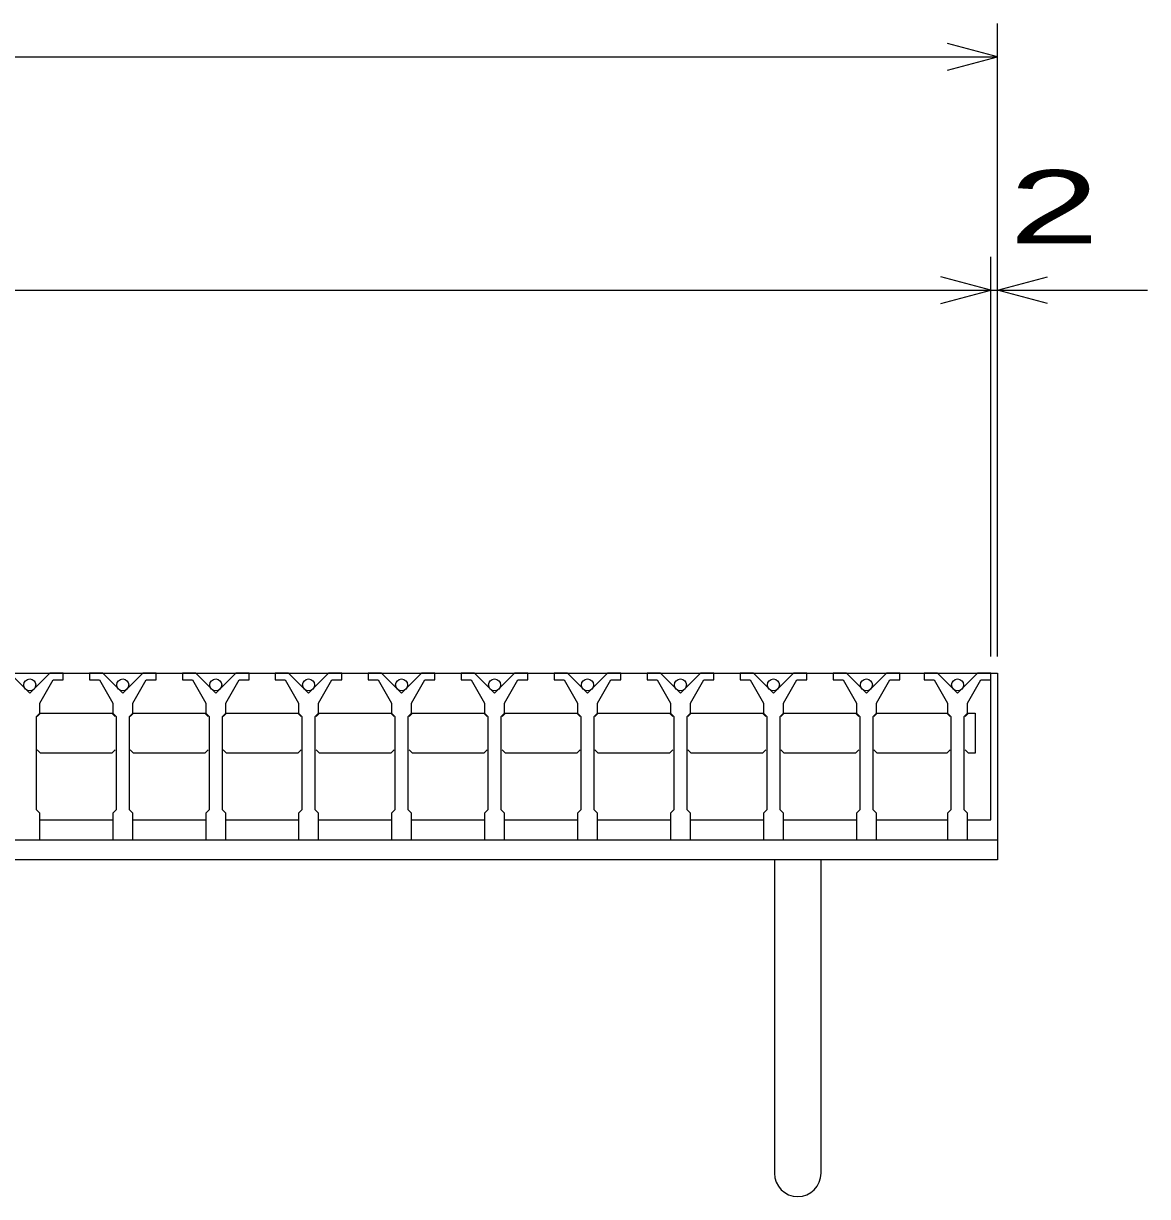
# Model space of a CAD drawing. Units: millimetres, scale not verified. Extents: x -1820 to 1724, y -1285 to 1059.
# Drawn here: x -720.4 to -383, y -694 to -342 of the extents above; entities that cross this region are included whole.
import ezdxf
from ezdxf.enums import TextEntityAlignment as Align

# ---------------------------------------------------------------- set-up
doc = ezdxf.new("R2010")
doc.units = ezdxf.units.MM
doc.header["$LTSCALE"] = 10
for name, color, linetype, lineweight in [('16', 3, 'Continuous', 25), ('17', 3, 'Continuous', 25), ('19', 6, 'Continuous', 25), ('22', 2, 'Continuous', 25)]:
    doc.layers.add(name, color=color, linetype=linetype, lineweight=lineweight)
doc.styles.add('ベクトル', font='')
doc.styles.get('ベクトル').set_extended_font_data('ベクトル')

msp = doc.modelspace()

# ---------------------------------------------------------------- linework, layer by layer
at = {"layer": '16'}
for p, q in [((-1426, -537), (-430, -537)), ((-718.5, -543), (-724.5, -537)), ((-712.5, -537), (-718.5, -543)), ((-708.5, -537), (-712.5, -537)), ((-708.5, -539), (-708.5, -537)), ((-700.6, -537), (-700.6, -539)), ((-696.6, -537), (-700.6, -537)), ((-690.6, -543), (-696.6, -537)), ((-684.6, -537), (-690.6, -543)), ((-680.6, -537), (-684.6, -537)), ((-680.6, -539), (-680.6, -537)), ((-672.7, -537), (-672.7, -539)), ((-668.7, -537), (-672.7, -537)), ((-662.7, -543), (-668.7, -537)), ((-656.7, -537), (-662.7, -543)), ((-652.7, -537), (-656.7, -537)), ((-652.7, -539), (-652.7, -537)), ((-644.8, -537), (-644.8, -539)), ((-640.8, -537), (-644.8, -537)), ((-634.8, -543), (-640.8, -537)), ((-628.8, -537), (-634.8, -543)), ((-624.8, -537), (-628.8, -537)), ((-624.8, -539), (-624.8, -537)), ((-616.9, -537), (-616.9, -539)), ((-612.9, -537), (-616.9, -537)), ((-606.9, -543), (-612.9, -537)), ((-600.9, -537), (-606.9, -543)), ((-596.9, -537), (-600.9, -537)), ((-596.9, -539), (-596.9, -537)), ((-589, -537), (-589, -539)), ((-585, -537), (-589, -537)), ((-579, -543), (-585, -537)), ((-573, -537), (-579, -543)), ((-569, -537), (-573, -537)), ((-569, -539), (-569, -537)), ((-561.1, -537), (-561.1, -539)), ((-557.1, -537), (-561.1, -537)), ((-551.1, -543), (-557.1, -537)), ((-545.1, -537), (-551.1, -543)), ((-541.1, -537), (-545.1, -537)), ((-541.1, -539), (-541.1, -537)), ((-533.2, -537), (-533.2, -539)), ((-529.2, -537), (-533.2, -537)), ((-523.2, -543), (-529.2, -537)), ((-517.2, -537), (-523.2, -543)), ((-513.2, -537), (-517.2, -537)), ((-513.2, -539), (-513.2, -537)), ((-505.3, -537), (-505.3, -539)), ((-501.3, -537), (-505.3, -537)), ((-495.3, -543), (-501.3, -537)), ((-489.3, -537), (-495.3, -543)), ((-485.3, -537), (-489.3, -537)), ((-485.3, -539), (-485.3, -537)), ((-477.4, -537), (-477.4, -539)), ((-473.4, -537), (-477.4, -537)), ((-467.4, -543), (-473.4, -537)), ((-461.4, -537), (-467.4, -543)), ((-457.4, -537), (-461.4, -537)), ((-457.4, -539), (-457.4, -537)), ((-450, -537), (-450, -539)), ((-446, -537), (-450, -537)), ((-440, -543), (-446, -537)), ((-434, -537), (-440, -543)), ((-430, -537), (-434, -537)), ((-430, -539), (-430, -537)), ((-430, -581), (-430, -537)), ((-715.5, -546), (-711.5, -539)), ((-711.5, -539), (-708.5, -539)), ((-700.6, -539), (-697.6, -539)), ((-697.6, -539), (-693.6, -546)), ((-687.6, -546), (-683.6, -539)), ((-683.6, -539), (-680.6, -539)), ((-672.7, -539), (-669.7, -539)), ((-669.7, -539), (-665.7, -546)), ((-659.7, -546), (-655.7, -539)), ((-655.7, -539), (-652.7, -539)), ((-644.8, -539), (-641.8, -539)), ((-641.8, -539), (-637.8, -546)), ((-631.8, -546), (-627.8, -539)), ((-627.8, -539), (-624.8, -539)), ((-616.9, -539), (-613.9, -539)), ((-613.9, -539), (-609.9, -546)), ((-603.9, -546), (-599.9, -539)), ((-599.9, -539), (-596.9, -539)), ((-589, -539), (-586, -539)), ((-586, -539), (-582, -546)), ((-576, -546), (-572, -539)), ((-572, -539), (-569, -539)), ((-561.1, -539), (-558.1, -539)), ((-558.1, -539), (-554.1, -546)), ((-548.1, -546), (-544.1, -539)), ((-544.1, -539), (-541.1, -539)), ((-533.2, -539), (-530.2, -539)), ((-530.2, -539), (-526.2, -546)), ((-520.2, -546), (-516.2, -539)), ((-516.2, -539), (-513.2, -539)), ((-505.3, -539), (-502.3, -539)), ((-502.3, -539), (-498.3, -546)), ((-492.3, -546), (-488.3, -539)), ((-488.3, -539), (-485.3, -539)), ((-477.4, -539), (-474.4, -539)), ((-474.4, -539), (-470.4, -546)), ((-464.4, -546), (-460.4, -539)), ((-460.4, -539), (-457.4, -539)), ((-450, -539), (-447, -539)), ((-447, -539), (-443, -546)), ((-437, -546), (-433, -539)), ((-433, -539), (-430, -539)), ((-716.5, -550), (-715.5, -549)), ((-716.25, -550), (-715.25, -549)), ((-715.5, -549), (-715.5, -546)), ((-715.25, -549), (-693.85, -549)), ((-693.85, -549), (-692.85, -550)), ((-693.6, -546), (-693.6, -549)), ((-693.6, -549), (-692.6, -550)), ((-688.6, -550), (-687.6, -549)), ((-688.35, -550), (-687.35, -549)), ((-687.6, -549), (-687.6, -546)), ((-687.35, -549), (-665.95, -549)), ((-665.95, -549), (-664.95, -550)), ((-665.7, -546), (-665.7, -549)), ((-665.7, -549), (-664.7, -550)), ((-660.7, -550), (-659.7, -549)), ((-660.45, -550), (-659.45, -549)), ((-659.7, -549), (-659.7, -546)), ((-659.45, -549), (-638.05, -549)), ((-638.05, -549), (-637.05, -550)), ((-637.8, -546), (-637.8, -549)), ((-637.8, -549), (-636.8, -550)), ((-632.8, -550), (-631.8, -549)), ((-632.55, -550), (-631.55, -549)), ((-631.8, -549), (-631.8, -546)), ((-631.55, -549), (-610.15, -549)), ((-610.15, -549), (-609.15, -550)), ((-609.9, -546), (-609.9, -549)), ((-609.9, -549), (-608.9, -550)), ((-604.9, -550), (-603.9, -549)), ((-604.65, -550), (-603.65, -549)), ((-603.9, -549), (-603.9, -546)), ((-603.65, -549), (-582.25, -549)), ((-582.25, -549), (-581.25, -550)), ((-582, -546), (-582, -549)), ((-582, -549), (-581, -550)), ((-577, -550), (-576, -549)), ((-576.75, -550), (-575.75, -549)), ((-576, -549), (-576, -546)), ((-575.75, -549), (-554.35, -549)), ((-554.35, -549), (-553.35, -550)), ((-554.1, -546), (-554.1, -549)), ((-554.1, -549), (-553.1, -550)), ((-549.1, -550), (-548.1, -549)), ((-548.85, -550), (-547.85, -549)), ((-548.1, -549), (-548.1, -546)), ((-547.85, -549), (-526.45, -549)), ((-526.45, -549), (-525.45, -550)), ((-526.2, -546), (-526.2, -549)), ((-526.2, -549), (-525.2, -550)), ((-521.2, -550), (-520.2, -549)), ((-520.95, -550), (-519.95, -549)), ((-520.2, -549), (-520.2, -546)), ((-519.95, -549), (-498.55, -549)), ((-498.55, -549), (-497.55, -550)), ((-498.3, -546), (-498.3, -549)), ((-498.3, -549), (-497.3, -550)), ((-493.3, -550), (-492.3, -549)), ((-493.05, -550), (-492.05, -549)), ((-492.3, -549), (-492.3, -546)), ((-492.05, -549), (-470.65, -549)), ((-470.65, -549), (-469.65, -550)), ((-470.4, -546), (-470.4, -549)), ((-470.4, -549), (-469.4, -550)), ((-465.4, -550), (-464.4, -549)), ((-465.15, -550), (-464.15, -549)), ((-464.4, -549), (-464.4, -546)), ((-464.15, -549), (-443.25, -549)), ((-443.25, -549), (-442.25, -550)), ((-443, -546), (-443, -549)), ((-443, -549), (-442, -550)), ((-438, -550), (-437, -549)), ((-437, -549), (-437, -546)), ((-716.5, -578), (-716.5, -550)), ((-692.6, -550), (-692.6, -578)), ((-688.6, -578), (-688.6, -550)), ((-664.7, -550), (-664.7, -578)), ((-660.7, -578), (-660.7, -550)), ((-636.8, -550), (-636.8, -578)), ((-632.8, -578), (-632.8, -550)), ((-608.9, -550), (-608.9, -578)), ((-604.9, -578), (-604.9, -550)), ((-581, -550), (-581, -578)), ((-577, -578), (-577, -550)), ((-553.1, -550), (-553.1, -578)), ((-549.1, -578), (-549.1, -550)), ((-525.2, -550), (-525.2, -578)), ((-521.2, -578), (-521.2, -550)), ((-497.3, -550), (-497.3, -578)), ((-493.3, -578), (-493.3, -550)), ((-469.4, -550), (-469.4, -578)), ((-465.4, -578), (-465.4, -550)), ((-442, -550), (-442, -578)), ((-438, -578), (-438, -550)), ((-715.25, -561), (-716.25, -560)), ((-693.85, -561), (-715.25, -561)), ((-692.85, -560), (-693.85, -561)), ((-687.35, -561), (-688.35, -560)), ((-665.95, -561), (-687.35, -561)), ((-664.95, -560), (-665.95, -561)), ((-659.45, -561), (-660.45, -560)), ((-638.05, -561), (-659.45, -561)), ((-637.05, -560), (-638.05, -561)), ((-631.55, -561), (-632.55, -560)), ((-610.15, -561), (-631.55, -561)), ((-609.15, -560), (-610.15, -561)), ((-603.65, -561), (-604.65, -560)), ((-582.25, -561), (-603.65, -561)), ((-581.25, -560), (-582.25, -561)), ((-575.75, -561), (-576.75, -560)), ((-554.35, -561), (-575.75, -561)), ((-553.35, -560), (-554.35, -561)), ((-547.85, -561), (-548.85, -560)), ((-526.45, -561), (-547.85, -561)), ((-525.45, -560), (-526.45, -561)), ((-519.95, -561), (-520.95, -560)), ((-498.55, -561), (-519.95, -561)), ((-497.55, -560), (-498.55, -561)), ((-492.05, -561), (-493.05, -560)), ((-470.65, -561), (-492.05, -561)), ((-469.65, -560), (-470.65, -561)), ((-464.15, -561), (-465.15, -560)), ((-443.25, -561), (-464.15, -561)), ((-442.25, -560), (-443.25, -561)), ((-715.5, -579), (-716.5, -578)), ((-715.5, -587), (-715.5, -579)), ((-692.6, -578), (-693.6, -579)), ((-693.6, -579), (-693.6, -587)), ((-687.6, -579), (-688.6, -578)), ((-687.6, -587), (-687.6, -579)), ((-664.7, -578), (-665.7, -579)), ((-665.7, -579), (-665.7, -587)), ((-659.7, -579), (-660.7, -578)), ((-659.7, -587), (-659.7, -579)), ((-636.8, -578), (-637.8, -579)), ((-637.8, -579), (-637.8, -587)), ((-631.8, -579), (-632.8, -578)), ((-631.8, -587), (-631.8, -579)), ((-608.9, -578), (-609.9, -579)), ((-609.9, -579), (-609.9, -587)), ((-603.9, -579), (-604.9, -578)), ((-603.9, -587), (-603.9, -579)), ((-581, -578), (-582, -579)), ((-582, -579), (-582, -587)), ((-576, -579), (-577, -578)), ((-576, -587), (-576, -579)), ((-553.1, -578), (-554.1, -579)), ((-554.1, -579), (-554.1, -587)), ((-548.1, -579), (-549.1, -578)), ((-548.1, -587), (-548.1, -579)), ((-525.2, -578), (-526.2, -579)), ((-526.2, -579), (-526.2, -587)), ((-520.2, -579), (-521.2, -578)), ((-520.2, -587), (-520.2, -579)), ((-497.3, -578), (-498.3, -579)), ((-498.3, -579), (-498.3, -587)), ((-492.3, -579), (-493.3, -578)), ((-492.3, -587), (-492.3, -579)), ((-469.4, -578), (-470.4, -579)), ((-470.4, -579), (-470.4, -587)), ((-464.4, -579), (-465.4, -578)), ((-464.4, -587), (-464.4, -579)), ((-442, -578), (-443, -579)), ((-443, -579), (-443, -587)), ((-437, -579), (-438, -578)), ((-437, -587), (-437, -579)), ((-715.5, -581), (-693.6, -581)), ((-687.6, -581), (-665.7, -581)), ((-659.7, -581), (-637.8, -581)), ((-631.8, -581), (-609.9, -581)), ((-603.9, -581), (-582, -581)), ((-576, -581), (-554.1, -581)), ((-548.1, -581), (-526.2, -581)), ((-520.2, -581), (-498.3, -581)), ((-492.3, -581), (-470.4, -581)), ((-464.4, -581), (-443, -581)), ((-437, -581), (-430, -581)), ((-721.5, -587), (-715.5, -587)), ((-693.6, -587), (-687.6, -587)), ((-665.7, -587), (-659.7, -587)), ((-637.8, -587), (-631.8, -587)), ((-609.9, -587), (-603.9, -587)), ((-582, -587), (-576, -587)), ((-554.1, -587), (-548.1, -587)), ((-526.2, -587), (-520.2, -587)), ((-498.3, -587), (-492.3, -587)), ((-470.4, -587), (-464.4, -587)), ((-443, -587), (-437, -587))]:
    msp.add_line(p, q, dxfattribs=at)
for centre in [(-718.5, -540.5), (-690.6, -540.5), (-662.7, -540.5), (-634.8, -540.5), (-606.9, -540.5), (-579, -540.5), (-551.1, -540.5), (-523.2, -540.5), (-495.3, -540.5), (-467.4, -540.5), (-440, -540.5)]:
    msp.add_circle(centre, 1.8, dxfattribs=at)
at = {"layer": '17'}
for p, q in [((-437.75, -550), (-436.75, -549)), ((-436.75, -549), (-434.75, -549)), ((-434.75, -549), (-434.75, -561)), ((-436.75, -561), (-437.75, -560)), ((-434.75, -561), (-436.75, -561))]:
    msp.add_line(p, q, dxfattribs=at)
at = {"layer": '19'}
for p, q in [((-430, -537), (-428, -537)), ((-428, -537), (-428, -587)), ((-1428, -587), (-428, -587)), ((-428, -587), (-428, -593)), ((-428, -593), (-1428, -593)), ((-495, -593), (-495, -687)), ((-481, -687), (-481, -593))]:
    msp.add_line(p, q, dxfattribs=at)
msp.add_arc((-488, -687), 7, 180, 0, dxfattribs=at)
at = {"layer": '22', "color": 4}
for p, q in [((-428, -532), (-428, -342)), ((-428, -352), (-443, -348)), ((-1428, -352), (-428, -352)), ((-443, -356), (-428, -352)), ((-430, -532), (-430, -412)), ((-428, -532), (-428, -412)), ((-430, -422), (-445, -418)), ((-428, -422), (-413, -418)), ((-1426, -422), (-430, -422)), ((-445, -426), (-430, -422)), ((-430, -422), (-428, -422)), ((-413, -426), (-428, -422)), ((-428, -422), (-383, -422))]:
    msp.add_line(p, q, dxfattribs=at)

# ---------------------------------------------------------------- texts
at = {"layer": '22', "style": 'ベクトル', "width": 1.65}
msp.add_text(' 2 ', height=21.99, dxfattribs=at).set_placement((-438, -397), align=Align.MIDDLE_LEFT)

doc.saveas('drawing.dxf')
